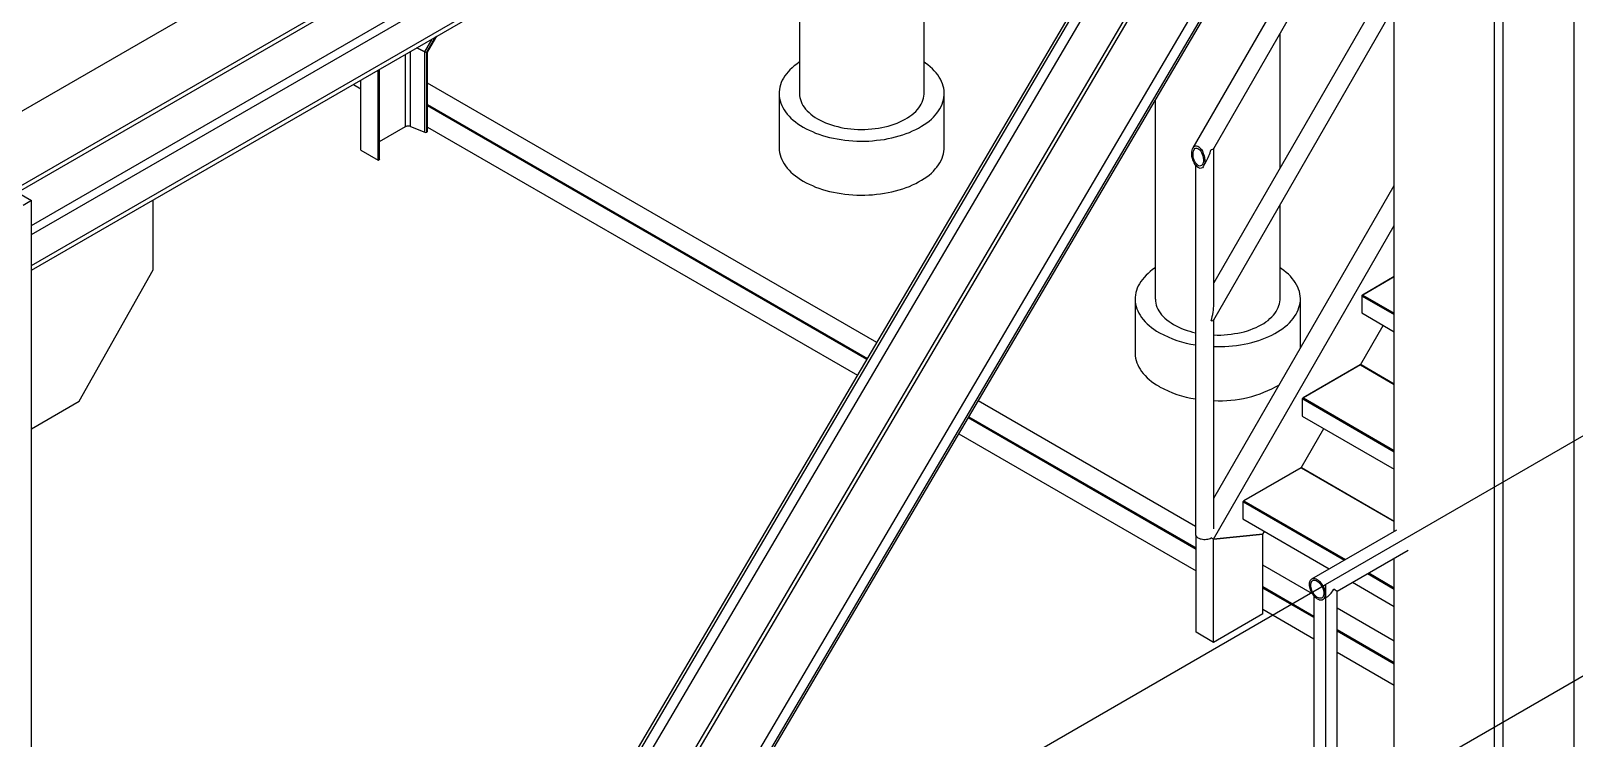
# Model space of a CAD drawing. Header units: inches. Extents: x -1490 to 2215, y -1057 to 1547.
# Drawn here: x 1852.5 to 1962.8, y 1228.7 to 1279.2 of the extents above; entities that cross this region are included whole.
import ezdxf

# ---------------------------------------------------------------- set-up
doc = ezdxf.new("R2010")
doc.units = ezdxf.units.IN
doc.header["$MEASUREMENT"] = 0

msp = doc.modelspace()

# ---------------------------------------------------------------- linework, layer by layer
at = {"color": 7, "linetype": 'Continuous', "lineweight": 25}
for p, q in [((1962.85, 1211.93), (1962.85, 1334.71)), ((1847.03, 1270.71), (1950.93, 1330.69)), ((1851.62, 1268.06), (1955.52, 1328.04)), ((1851.62, 1267.73), (1955.52, 1327.71)), ((1957.16, 1198.06), (1957.16, 1327.5)), ((1957.76, 1197.71), (1957.76, 1327.85)), ((1852.55, 1265.33), (1953.31, 1323.49)), ((1852.55, 1264.67), (1953.59, 1323)), ((1852.55, 1262.45), (1955.52, 1321.89)), ((1852.55, 1262.12), (1955.52, 1321.56)), ((1852.55, 1152.5), (1949.97, 1318)), ((1852.55, 1153.87), (1949.06, 1317.84)), ((1852.55, 1154.27), (1948.71, 1317.63)), ((1853.95, 1149.68), (1952.22, 1316.63)), ((1854.18, 1149.55), (1952.44, 1316.49)), ((1857.4, 1147.69), (1955.67, 1314.63)), ((1858, 1147.33), (1956.27, 1314.28)), ((1858.12, 1147.26), (1956.39, 1314.2)), ((1949.99, 1243.46), (1949.99, 1303.33)), ((1916.37, 1274.76), (1916.37, 1298.96)), ((1949.99, 1295.83), (1935.59, 1270.87)), ((1907.45, 1293.81), (1907.45, 1274.76)), ((1937.08, 1270.83), (1949.99, 1293.2)), ((1949.99, 1283.58), (1937.09, 1261.23)), ((1937.08, 1258.58), (1949.99, 1280.95)), ((1941.82, 1269.42), (1941.82, 1279.04)), ((1879.65, 1272.4), (1879.65, 1277.77)), ((1880.09, 1278.02), (1880.66, 1277.74)), ((1880.66, 1277.74), (1880.09, 1278.02)), ((1880.66, 1277.74), (1881.19, 1278.65)), ((1880.81, 1277.71), (1881.43, 1278.79)), ((1880.87, 1277.72), (1881.53, 1278.85)), ((1879.28, 1272.39), (1879.28, 1277.55)), ((1880.66, 1271.99), (1880.66, 1277.74)), ((1880.81, 1277.71), (1880.87, 1277.72)), ((1880.87, 1277.72), (1880.81, 1277.71)), ((1880.81, 1271.99), (1880.81, 1277.71)), ((1880.87, 1272.03), (1880.87, 1277.72)), ((1876.1, 1270.71), (1876.1, 1275.72)), ((1877.34, 1269.99), (1877.34, 1276.43)), ((1877.41, 1270.03), (1877.41, 1276.47)), ((1877.44, 1270.08), (1877.44, 1276.49)), ((1875.57, 1275.41), (1876.1, 1275.1)), ((1912.99, 1256.96), (1880.87, 1275.5)), ((1906, 1274.76), (1906, 1270.9)), ((1917.81, 1270.9), (1917.81, 1274.76)), ((1880.87, 1273.98), (1912.33, 1255.82)), ((1912.27, 1255.74), (1880.87, 1273.87)), ((1932.9, 1274.3), (1932.9, 1260.07)), ((1877.44, 1271.32), (1879.28, 1272.39)), ((1879.65, 1272.4), (1880.66, 1271.99)), ((1880.87, 1272.35), (1911.61, 1254.61)), ((1845.39, 1271.25), (1852.55, 1267.11)), ((1880.81, 1271.99), (1880.87, 1272.03)), ((1876.1, 1270.71), (1877.34, 1269.99)), ((1937.09, 1259.69), (1937.09, 1270.84)), ((1877.34, 1269.99), (1877.41, 1270.03)), ((1935.77, 1269.63), (1935.77, 1243.26)), ((1936.35, 1269.56), (1936.54, 1269.9)), ((1937.09, 1245.82), (1949.99, 1268.18)), ((1852.55, 1267.11), (1851.95, 1266.76)), ((1852.55, 990.38), (1852.55, 1267.11)), ((1861.25, 1262.14), (1861.25, 1267.15)), ((1941.82, 1260.07), (1941.82, 1266.79)), ((1937.05, 1242.9), (1949.99, 1265.32)), ((1855.95, 1252.75), (1861.25, 1262.14)), ((1949.99, 1261.67), (1947.71, 1260.35)), ((1949.99, 1261.65), (1947.74, 1260.35)), ((1947.66, 1260.3), (1947.68, 1260.32)), ((1947.66, 1260.3), (1947.66, 1259.07)), ((1947.66, 1260.3), (1947.7, 1260.28)), ((1947.68, 1260.32), (1947.7, 1260.3)), ((1947.7, 1260.3), (1947.7, 1260.33)), ((1947.71, 1260.32), (1947.7, 1260.33)), ((1947.7, 1260.28), (1949.99, 1258.95)), ((1947.74, 1260.35), (1949.99, 1259.05)), ((1931.46, 1260.07), (1931.46, 1256.21)), ((1943.27, 1256.53), (1943.27, 1260.07)), ((1947.66, 1259.07), (1949.99, 1257.72)), ((1937.09, 1243.64), (1937.09, 1258.6)), ((1947.58, 1255.36), (1949.2, 1258.17)), ((1947.55, 1255.36), (1943.46, 1252.99)), ((1947.58, 1255.35), (1943.49, 1252.99)), ((1947.58, 1255.35), (1949.99, 1253.96)), ((1949.99, 1253.98), (1947.61, 1255.36)), ((1852.55, 1250.79), (1855.95, 1252.75)), ((1935.77, 1243.81), (1920.24, 1252.78)), ((1943.41, 1252.94), (1943.43, 1252.95)), ((1943.41, 1252.94), (1943.41, 1251.7)), ((1943.41, 1252.94), (1943.45, 1252.92)), ((1943.43, 1252.95), (1943.45, 1252.94)), ((1943.45, 1252.94), (1943.45, 1252.97)), ((1943.46, 1252.96), (1943.45, 1252.97)), ((1943.45, 1252.92), (1949.99, 1249.14)), ((1943.49, 1252.99), (1949.99, 1249.23)), ((1935.81, 1242.15), (1919.52, 1251.56)), ((1919.57, 1251.64), (1935.81, 1242.27)), ((1943.41, 1251.7), (1949.99, 1247.9)), ((1918.85, 1250.42), (1935.81, 1240.63)), ((1943.33, 1248), (1944.95, 1250.81)), ((1943.3, 1247.99), (1939.21, 1245.63)), ((1943.33, 1247.99), (1939.24, 1245.63)), ((1943.33, 1247.99), (1949.99, 1244.15)), ((1949.99, 1244.17), (1943.36, 1247.99)), ((1939.16, 1245.58), (1939.18, 1245.59)), ((1939.16, 1245.58), (1939.16, 1244.34)), ((1939.16, 1245.58), (1939.2, 1245.56)), ((1939.18, 1245.59), (1939.2, 1245.58)), ((1939.2, 1245.58), (1939.2, 1245.6)), ((1939.21, 1245.6), (1939.2, 1245.6)), ((1939.2, 1245.56), (1946.42, 1241.39)), ((1939.24, 1245.63), (1946.5, 1241.44)), ((1939.16, 1244.34), (1945.34, 1240.77)), ((1935.81, 1236.24), (1935.81, 1243.13)), ((1936.9, 1242.99), (1937.05, 1242.9)), ((1937.05, 1242.9), (1936.9, 1242.99)), ((1937.05, 1242.9), (1940.59, 1243.25)), ((1940.59, 1243.25), (1937.05, 1242.9)), ((1937.05, 1235.52), (1937.05, 1242.9)), ((1940.59, 1243.25), (1940.7, 1243.45)), ((1940.59, 1237.56), (1940.59, 1243.25)), ((1950.14, 1243.54), (1944.07, 1240.03)), ((1945.9, 1239.18), (1950.97, 1242.1)), ((1949.99, 1226.31), (1949.99, 1241.54)), ((1944.13, 1238.98), (1940.59, 1241.03)), ((1948.08, 1240.43), (1949.99, 1239.33)), ((1948.16, 1240.48), (1949.99, 1239.42)), ((1940.59, 1239.51), (1944.24, 1237.4)), ((1944.24, 1237.29), (1940.59, 1239.4)), ((1945.9, 1222.99), (1945.9, 1239.18)), ((1947, 1239.81), (1949.99, 1238.09)), ((1944.24, 1238.84), (1944.24, 1205.36)), ((1944.9, 1238.6), (1945.07, 1238.7)), ((1940.59, 1237.56), (1937.05, 1235.52)), ((1940.59, 1237.88), (1944.24, 1235.77)), ((1949.99, 1235.6), (1945.9, 1237.96)), ((1937.05, 1235.52), (1935.81, 1236.24)), ((1945.9, 1236.44), (1949.99, 1234.08)), ((1949.99, 1233.96), (1945.9, 1236.33)), ((1945.9, 1234.81), (1949.99, 1232.45))]:
    msp.add_line(p, q, dxfattribs=at)
at = {"color": 7, "linetype": 'Continuous'}
for p, q in [((1945.07, 1239.65), (2008.2, 1276.1)), ((1945.07, 1222.51), (2008.2, 1258.95)), ((1909.34, 1219.03), (1945.07, 1239.65)), ((1945.07, 1239.65), (1945.07, 1205.36))]:
    msp.add_line(p, q, dxfattribs=at)
at = {"color": 7, "linetype": 'Continuous', "lineweight": 25, "flags": 128}
for points in [[(1907.45, 1277), (1907.44, 1276.99), (1907.26, 1276.86), (1907.09, 1276.73), (1906.93, 1276.59), (1906.78, 1276.45), (1906.65, 1276.31), (1906.52, 1276.16), (1906.41, 1276.01), (1906.31, 1275.85), (1906.23, 1275.7), (1906.16, 1275.54), (1906.1, 1275.38), (1906.05, 1275.21), (1906.02, 1275.05), (1906.01, 1274.88), (1906, 1274.72), (1906.01, 1274.56), (1906.04, 1274.39), (1906.07, 1274.23), (1906.13, 1274.07), (1906.19, 1273.91), (1906.27, 1273.75), (1906.36, 1273.59), (1906.47, 1273.44), (1906.58, 1273.29), (1906.71, 1273.14), (1906.85, 1273), (1907.01, 1272.86), (1907.17, 1272.72), (1907.35, 1272.59), (1907.54, 1272.47), (1907.73, 1272.35)], [(1907.73, 1272.35), (1907.94, 1272.24), (1908.15, 1272.13), (1908.38, 1272.03), (1908.61, 1271.93), (1908.85, 1271.84), (1909.1, 1271.76), (1909.35, 1271.69), (1909.61, 1271.62), (1909.88, 1271.56), (1910.15, 1271.51), (1910.43, 1271.46), (1910.7, 1271.42), (1910.98, 1271.39), (1911.27, 1271.37), (1911.55, 1271.36), (1911.84, 1271.35), (1912.12, 1271.35), (1912.41, 1271.36), (1912.69, 1271.38), (1912.97, 1271.41), (1913.25, 1271.44), (1913.53, 1271.48), (1913.8, 1271.53), (1914.07, 1271.59), (1914.33, 1271.65), (1914.59, 1271.72), (1914.84, 1271.8), (1915.08, 1271.89), (1915.32, 1271.98), (1915.55, 1272.08), (1915.77, 1272.18), (1915.98, 1272.29), (1916.18, 1272.41), (1916.38, 1272.53), (1916.56, 1272.66), (1916.73, 1272.79), (1916.89, 1272.93), (1917.03, 1273.07), (1917.17, 1273.21), (1917.29, 1273.36), (1917.4, 1273.51), (1917.5, 1273.67), (1917.59, 1273.83), (1917.66, 1273.99), (1917.72, 1274.15), (1917.76, 1274.31), (1917.79, 1274.47), (1917.81, 1274.64), (1917.81, 1274.8), (1917.8, 1274.97), (1917.78, 1275.13), (1917.74, 1275.29), (1917.69, 1275.46), (1917.62, 1275.62), (1917.55, 1275.78), (1917.45, 1275.93), (1917.35, 1276.08), (1917.23, 1276.23), (1917.1, 1276.38), (1916.96, 1276.52), (1916.81, 1276.66), (1916.64, 1276.8), (1916.47, 1276.93), (1916.37, 1277)], [(1907.45, 1274.76), (1907.45, 1274.74), (1907.46, 1274.6), (1907.48, 1274.46), (1907.52, 1274.32), (1907.57, 1274.18), (1907.63, 1274.04), (1907.71, 1273.9), (1907.79, 1273.77), (1907.9, 1273.64), (1908.01, 1273.51), (1908.14, 1273.39), (1908.28, 1273.27), (1908.42, 1273.15), (1908.58, 1273.04), (1908.75, 1272.94)], [(1908.75, 1272.94), (1908.94, 1272.84), (1909.12, 1272.75), (1909.32, 1272.66), (1909.53, 1272.58), (1909.74, 1272.51), (1909.96, 1272.45), (1910.19, 1272.39), (1910.42, 1272.33), (1910.65, 1272.29), (1910.89, 1272.25), (1911.14, 1272.23), (1911.38, 1272.2), (1911.63, 1272.19), (1911.88, 1272.19), (1912.12, 1272.19), (1912.37, 1272.2), (1912.62, 1272.22), (1912.86, 1272.25), (1913.1, 1272.28), (1913.34, 1272.32), (1913.57, 1272.37), (1913.8, 1272.43), (1914.02, 1272.49), (1914.23, 1272.57), (1914.44, 1272.64), (1914.64, 1272.73), (1914.83, 1272.82), (1915.02, 1272.92), (1915.19, 1273.02), (1915.35, 1273.13), (1915.5, 1273.24), (1915.64, 1273.36), (1915.77, 1273.48), (1915.89, 1273.61), (1916, 1273.73), (1916.09, 1273.87), (1916.17, 1274), (1916.24, 1274.14), (1916.29, 1274.28), (1916.33, 1274.42), (1916.35, 1274.56), (1916.37, 1274.71), (1916.37, 1274.76)], [(1906, 1270.9), (1906, 1270.86), (1906.01, 1270.7), (1906.04, 1270.53), (1906.07, 1270.37), (1906.13, 1270.21), (1906.19, 1270.05), (1906.27, 1269.89), (1906.36, 1269.73), (1906.47, 1269.58), (1906.58, 1269.43), (1906.71, 1269.28), (1906.85, 1269.14), (1907.01, 1269), (1907.17, 1268.87), (1907.35, 1268.74), (1907.54, 1268.61), (1907.73, 1268.49)], [(1907.73, 1268.49), (1907.94, 1268.38), (1908.15, 1268.27), (1908.38, 1268.17), (1908.61, 1268.07), (1908.85, 1267.99), (1909.1, 1267.9), (1909.35, 1267.83), (1909.61, 1267.76), (1909.88, 1267.7), (1910.15, 1267.65), (1910.43, 1267.6), (1910.7, 1267.57), (1910.98, 1267.54), (1911.27, 1267.51), (1911.55, 1267.5), (1911.84, 1267.49), (1912.12, 1267.5), (1912.41, 1267.51), (1912.69, 1267.52), (1912.97, 1267.55), (1913.25, 1267.58), (1913.53, 1267.62), (1913.8, 1267.67), (1914.07, 1267.73), (1914.33, 1267.79), (1914.59, 1267.87), (1914.84, 1267.94), (1915.08, 1268.03), (1915.32, 1268.12), (1915.55, 1268.22), (1915.77, 1268.32), (1915.98, 1268.44), (1916.18, 1268.55), (1916.38, 1268.67), (1916.56, 1268.8), (1916.73, 1268.93), (1916.89, 1269.07), (1917.03, 1269.21), (1917.17, 1269.36), (1917.29, 1269.5), (1917.4, 1269.66), (1917.5, 1269.81), (1917.59, 1269.97), (1917.66, 1270.13), (1917.72, 1270.29), (1917.76, 1270.45), (1917.79, 1270.62), (1917.81, 1270.78), (1917.81, 1270.9)], [(1932.9, 1262.3), (1932.9, 1262.3), (1932.71, 1262.17), (1932.54, 1262.04), (1932.39, 1261.9), (1932.24, 1261.76), (1932.1, 1261.61), (1931.98, 1261.46), (1931.87, 1261.31), (1931.77, 1261.16), (1931.68, 1261), (1931.61, 1260.84), (1931.55, 1260.68), (1931.51, 1260.52), (1931.48, 1260.35), (1931.46, 1260.19), (1931.46, 1260.02), (1931.47, 1259.86), (1931.49, 1259.7), (1931.53, 1259.53), (1931.58, 1259.37), (1931.65, 1259.21), (1931.73, 1259.05), (1931.82, 1258.9), (1931.92, 1258.74), (1932.04, 1258.59), (1932.17, 1258.44), (1932.31, 1258.3), (1932.46, 1258.16), (1932.63, 1258.03), (1932.8, 1257.9), (1932.99, 1257.77), (1933.19, 1257.65)], [(1937.09, 1256.66), (1937.29, 1256.66), (1937.58, 1256.66), (1937.86, 1256.67), (1938.15, 1256.69), (1938.43, 1256.71), (1938.71, 1256.75), (1938.98, 1256.79), (1939.26, 1256.84), (1939.52, 1256.89), (1939.79, 1256.96), (1940.04, 1257.03), (1940.3, 1257.11), (1940.54, 1257.19), (1940.78, 1257.28), (1941.01, 1257.38), (1941.23, 1257.49), (1941.44, 1257.6), (1941.64, 1257.71), (1941.83, 1257.84), (1942.01, 1257.96), (1942.18, 1258.1), (1942.34, 1258.23), (1942.49, 1258.37), (1942.63, 1258.52), (1942.75, 1258.67), (1942.86, 1258.82), (1942.96, 1258.97), (1943.04, 1259.13), (1943.11, 1259.29), (1943.17, 1259.45), (1943.22, 1259.61), (1943.25, 1259.78), (1943.27, 1259.94), (1943.27, 1260.11), (1943.26, 1260.27), (1943.23, 1260.44), (1943.2, 1260.6), (1943.14, 1260.76), (1943.08, 1260.92), (1943, 1261.08), (1942.91, 1261.24), (1942.81, 1261.39), (1942.69, 1261.54), (1942.56, 1261.69), (1942.42, 1261.83), (1942.26, 1261.97), (1942.1, 1262.1), (1941.92, 1262.23), (1941.82, 1262.3)], [(1932.9, 1260.07), (1932.91, 1260.05), (1932.91, 1259.9), (1932.94, 1259.76), (1932.97, 1259.62), (1933.02, 1259.48), (1933.08, 1259.34), (1933.16, 1259.21), (1933.25, 1259.07), (1933.35, 1258.94), (1933.47, 1258.81), (1933.59, 1258.69), (1933.73, 1258.57), (1933.88, 1258.46), (1934.04, 1258.35), (1934.21, 1258.25)], [(1937.09, 1257.5), (1937.33, 1257.49), (1937.58, 1257.49), (1937.83, 1257.51), (1938.07, 1257.52), (1938.32, 1257.55), (1938.56, 1257.59), (1938.79, 1257.63), (1939.03, 1257.68), (1939.25, 1257.73), (1939.48, 1257.8), (1939.69, 1257.87), (1939.9, 1257.95), (1940.1, 1258.03), (1940.29, 1258.12), (1940.47, 1258.22), (1940.65, 1258.32), (1940.81, 1258.43), (1940.96, 1258.54), (1941.1, 1258.66), (1941.23, 1258.78), (1941.35, 1258.91), (1941.45, 1259.04), (1941.55, 1259.17), (1941.62, 1259.31), (1941.69, 1259.45), (1941.74, 1259.59), (1941.78, 1259.73), (1941.81, 1259.87), (1941.82, 1260.01), (1941.82, 1260.07)], [(1931.46, 1256.21), (1931.46, 1256.17), (1931.47, 1256), (1931.49, 1255.84), (1931.53, 1255.67), (1931.58, 1255.51), (1931.65, 1255.35), (1931.73, 1255.19), (1931.82, 1255.04), (1931.92, 1254.88), (1932.04, 1254.73), (1932.17, 1254.59), (1932.31, 1254.44), (1932.46, 1254.31), (1932.63, 1254.17), (1932.8, 1254.04), (1932.99, 1253.92), (1933.19, 1253.8)], [(1935.77, 1243.26), (1935.77, 1243.25), (1935.78, 1243.19), (1935.81, 1243.14), (1935.84, 1243.09), (1935.89, 1243.04), (1935.95, 1243), (1936.02, 1242.96), (1936.1, 1242.93), (1936.19, 1242.91), (1936.28, 1242.89), (1936.37, 1242.88), (1936.47, 1242.88), (1936.56, 1242.89), (1936.65, 1242.9), (1936.74, 1242.92), (1936.82, 1242.95), (1936.9, 1242.99)], [(1944.48, 1238.64), (1944.56, 1238.6), (1944.64, 1238.57), (1944.71, 1238.56), (1944.78, 1238.56), (1944.84, 1238.57), (1944.9, 1238.6), (1944.95, 1238.63), (1944.99, 1238.68), (1945.03, 1238.74), (1945.05, 1238.81), (1945.07, 1238.89), (1945.07, 1238.98), (1945.07, 1239.07), (1945.05, 1239.16), (1945.03, 1239.26), (1944.99, 1239.36), (1944.95, 1239.46), (1944.9, 1239.56), (1944.84, 1239.65), (1944.78, 1239.73), (1944.71, 1239.81), (1944.64, 1239.88), (1944.56, 1239.94), (1944.48, 1239.99), (1944.41, 1240.03), (1944.33, 1240.06), (1944.26, 1240.07), (1944.19, 1240.07), (1944.13, 1240.06), (1944.07, 1240.03), (1944.02, 1240), (1943.98, 1239.95), (1943.94, 1239.89), (1943.92, 1239.82), (1943.9, 1239.74), (1943.9, 1239.65), (1943.9, 1239.56), (1943.92, 1239.47), (1943.94, 1239.37), (1943.98, 1239.27), (1944.02, 1239.17), (1944.07, 1239.08), (1944.13, 1238.98), (1944.19, 1238.9), (1944.26, 1238.82), (1944.33, 1238.75), (1944.41, 1238.69), (1944.48, 1238.64)], [(1944.48, 1238.75), (1944.55, 1238.72), (1944.62, 1238.7), (1944.69, 1238.69), (1944.75, 1238.69), (1944.8, 1238.71), (1944.85, 1238.73), (1944.89, 1238.77), (1944.93, 1238.83), (1944.95, 1238.89), (1944.97, 1238.96), (1944.97, 1239.03), (1944.97, 1239.12), (1944.95, 1239.2), (1944.93, 1239.29), (1944.89, 1239.38), (1944.85, 1239.47), (1944.8, 1239.56), (1944.75, 1239.64), (1944.69, 1239.71), (1944.62, 1239.78), (1944.55, 1239.83), (1944.48, 1239.88), (1944.41, 1239.91), (1944.35, 1239.94), (1944.28, 1239.95), (1944.22, 1239.94), (1944.16, 1239.93), (1944.12, 1239.9), (1944.07, 1239.86), (1944.04, 1239.81), (1944.02, 1239.75), (1944, 1239.68), (1944, 1239.6), (1944, 1239.51), (1944.02, 1239.43), (1944.04, 1239.34), (1944.07, 1239.25), (1944.12, 1239.16), (1944.16, 1239.07), (1944.22, 1238.99), (1944.28, 1238.92), (1944.35, 1238.85), (1944.41, 1238.8), (1944.48, 1238.75)]]:
    msp.add_lwpolyline(points, dxfattribs=at)
at = {"color": 7, "linetype": 'Continuous', "lineweight": 25}
for centre, radius, start, end in [((1879.49, 1271.98), 0.453, 68.375, 117.0962), ((1880.73, 1272.15), 0.172, 248.375, 297.0962), ((1877.39, 1270.08), 0.0538, 293.422, 355.2578), ((1947.72, 1260.33), 0.0253, 50.7967, 189.214), ((1947.79, 1260.28), 0.0891, 122.6055, 177.3945), ((1936.91, 1263.08), 5.54, 240.8242, 258.1522), ((1936.92, 1264.43), 7.73, 241.1912, 261.5131), ((1947.57, 1255.33), 0.0292, 54.3824, 114.3071), ((1947.6, 1255.33), 0.0292, 65.6929, 125.6176), ((1936.92, 1260.57), 7.73, 241.1912, 261.5131), ((1937.54, 1261.14), 8.35, 266.884, 300.4332), ((1943.47, 1252.97), 0.0253, 50.7967, 189.214), ((1943.54, 1252.91), 0.0891, 122.6055, 177.3945), ((1943.32, 1247.97), 0.0292, 54.3824, 114.3071), ((1943.35, 1247.97), 0.0292, 65.6929, 125.6176), ((1939.29, 1245.55), 0.0891, 122.6055, 177.3945), ((1939.22, 1245.61), 0.0253, 50.7967, 189.214)]:
    msp.add_arc(centre, radius, start, end, dxfattribs=at)
for centre, major_axis, ratio, start_param, end_param in [((1880.73, 1277.76), (0.11, -0.029), 0.317765, 4.177091, 5.582727), ((1880.73, 1277.76), (0.11, -0.029), 0.317765, 4.177091, 5.582727), ((1936.43, 1271.02), (0.42, 1.58), 0.317825, 4.011931, 4.627449), ((1936.43, 1271.02), (0.655, -0.176), 0.317765, 5.582727, 6.198245), ((1936.43, 1258.77), (0.42, 1.58), 0.317825, 4.627449, 5.412847), ((1936.43, 1258.77), (0.655, -0.176), 0.317765, 5.582727, 6.198245), ((1945.07, 1239.65), (0.59, 1.02), 0.577335, 3.92695, 4.71243), ((1945.07, 1239.65), (0.83, -0.479), 0.00007, 6.283145, 7.068624)]:
    msp.add_ellipse(centre, major_axis=major_axis, ratio=ratio, start_param=start_param, end_param=end_param, dxfattribs=at)
for major_axis in [(-0.214, 0.798), (-0.17, 0.636)]:
    msp.add_ellipse((1935.97, 1270.21), major_axis=major_axis, ratio=0.517638, dxfattribs=at)

doc.saveas('drawing.dxf')
